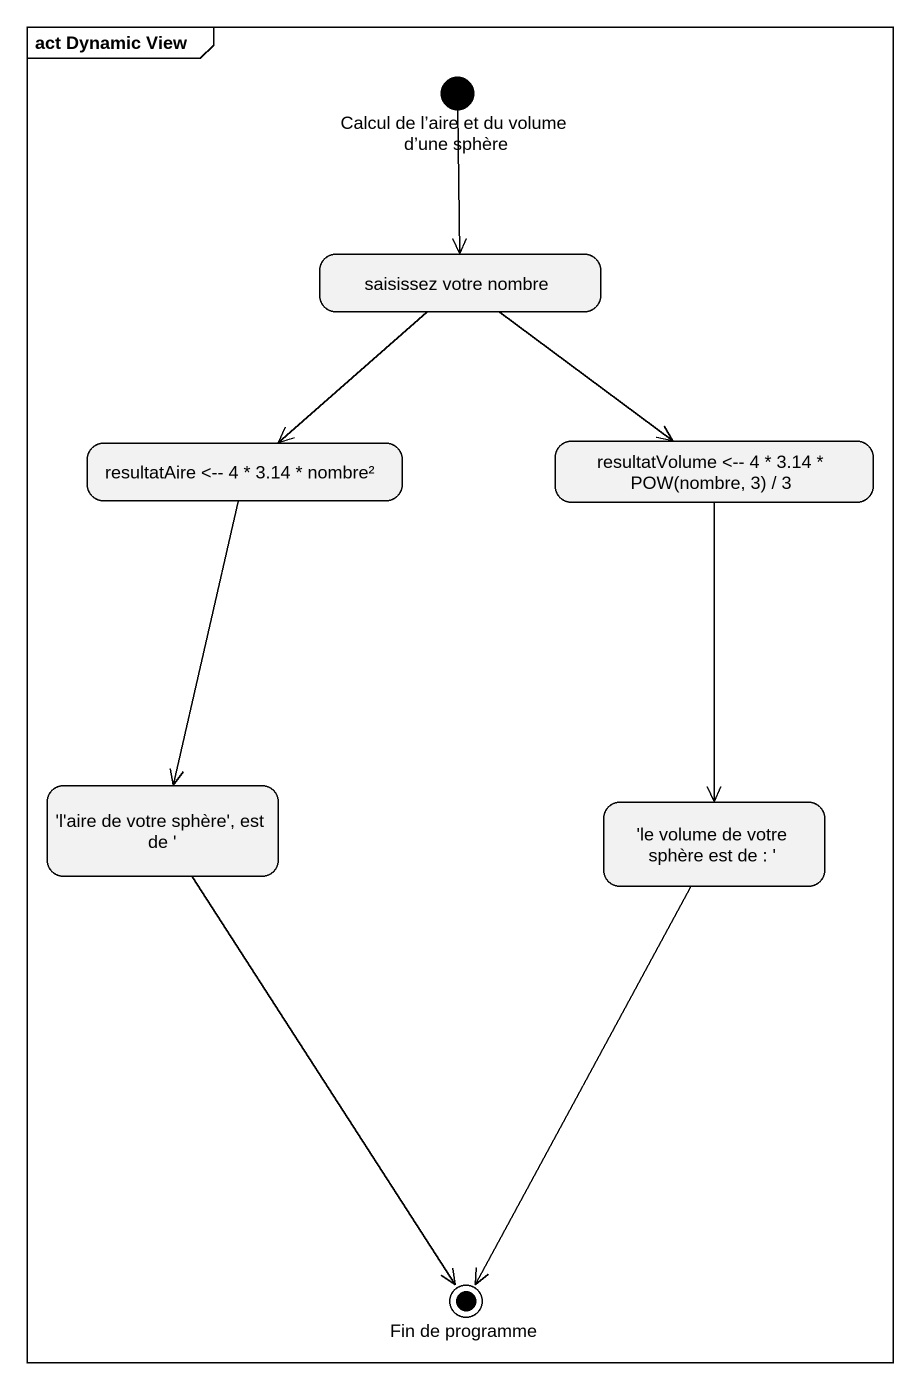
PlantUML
@startuml
mainframe act Dynamic View
hide empty description
state "Calcul de l’aire et du volume d’une sphère" as Calcul_de_l_aire_et_du <<start>>
state "saisissez votre nombre" as saisissez_votre_nombre
state "resultatAire <-- 4 * 3.14 * nombre²" as resultatAire_4_3_14_nombre
state "resultatVolume <-- 4 * 3.14 * POW(nombre, 3) / 3" as resultatVolume_4_3_14_POW
state "'l'aire de votre sphère', est de '" as l_aire_de_votre_sphère_est
state "'le volume de votre sphère est de : '" as le_volume_de_votre_sphère
state "Fin de programme" as Fin_de_programme <<end>>
Calcul_de_l_aire_et_du --> saisissez_votre_nombre
saisissez_votre_nombre --> resultatAire_4_3_14_nombre
saisissez_votre_nombre --> resultatVolume_4_3_14_POW
resultatAire_4_3_14_nombre --> l_aire_de_votre_sphère_est
resultatVolume_4_3_14_POW --> le_volume_de_votre_sphère
l_aire_de_votre_sphère_est --> Fin_de_programme
le_volume_de_votre_sphère --> Fin_de_programme
@enduml
